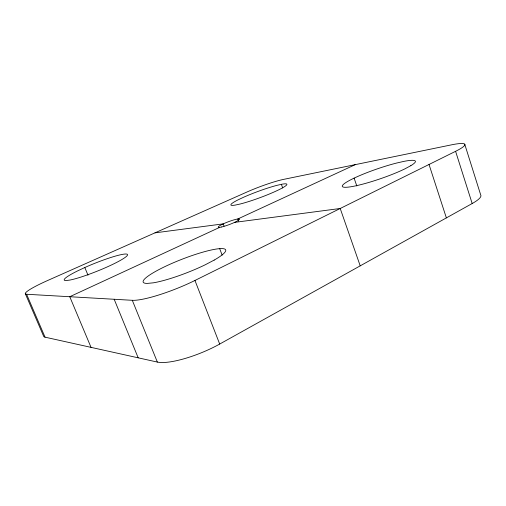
<?xml version="1.0" encoding="UTF-8"?>
<svg xmlns="http://www.w3.org/2000/svg" width="506" height="506" viewBox="0 0 506 506"><rect width="100%" height="100%" fill="white"/><g stroke="black" fill="none" stroke-linecap="round" stroke-linejoin="round"><path stroke-width="0.76" d="M25.3 293.651L43.579 336.117A33.813 5.838 -23 0 0 45.04 337.167L157.36 362.075A47.241 12.214 -22.1 0 0 219.693 344.055L472.18 203.532A39.272 7.666 -17.5 0 0 480.7 194.924L464.723 144.197M26.584 294.258L132.3 300.305A47.925 8.362 -21.6 0 0 194.955 280.463L455.59 151.313A39.727 5.218 -18.5 0 0 451.441 144.855L283.55 179.39A28.418 2.966 -20.3 0 0 247.301 191.863L47.488 280.571A34.155 3.966 -22.2 0 0 26.584 294.258L45.04 337.167M84.818 267.522L77.741 270.836A34.142 4.092 -21.9 0 0 65.963 280.558L69.834 280.077A34.142 4.092 -21.9 0 0 111.744 264.834A34.142 4.092 -21.9 0 0 124.584 254.075A34.142 4.092 -21.9 0 0 84.818 267.522L87.987 275.182M219.743 227.339L69.765 296.725L91.042 347.369M355.275 164.633L237.776 218.997L238.598 221.192M281.38 184.323L276.434 185.481A29.835 3.27 -20.3 0 0 243.411 197.334L238.048 199.864A29.835 3.27 -20.3 0 0 235.303 205.075L240.141 204.019A29.835 3.27 -20.3 0 0 277.718 190.313A29.835 3.27 -20.3 0 0 281.38 184.323L282.696 187.96M154.988 232.849L223.216 223.873L224.05 226.093M234.582 222.381L340.209 208.485L360.209 265.852M114.179 299.267L138.182 357.824M132.3 300.305L157.36 362.075M194.955 280.463L219.693 344.055M219.68 248.648L222.134 255.1M354.111 178.125L356.806 185.968M429.031 164.475L446.374 217.896M455.59 151.313L472.18 203.532M410.828 165.677L404.876 168.871A38.652 5.174 -19 0 1 355.591 185.866A38.652 5.174 -19 0 1 348.621 180.92A38.652 5.174 -19 0 1 396.641 163.033L404.104 161.338A38.652 5.174 -19 0 1 410.828 165.677M214.19 260.084L205.316 264.739A44.281 7.179 -21.3 0 1 153.356 282.822L147.202 283.423A44.281 7.179 -21.3 0 1 162.217 267.921A44.281 7.179 -21.3 0 1 216.441 249.028A44.281 7.179 -21.3 0 1 214.19 260.084M221.704 226.966A11.372 1.493 -20.6 0 0 239.262 219.642A11.372 1.493 -20.6 0 0 225.531 222.861A11.372 1.493 -20.6 0 0 221.704 226.966"/></g></svg>
